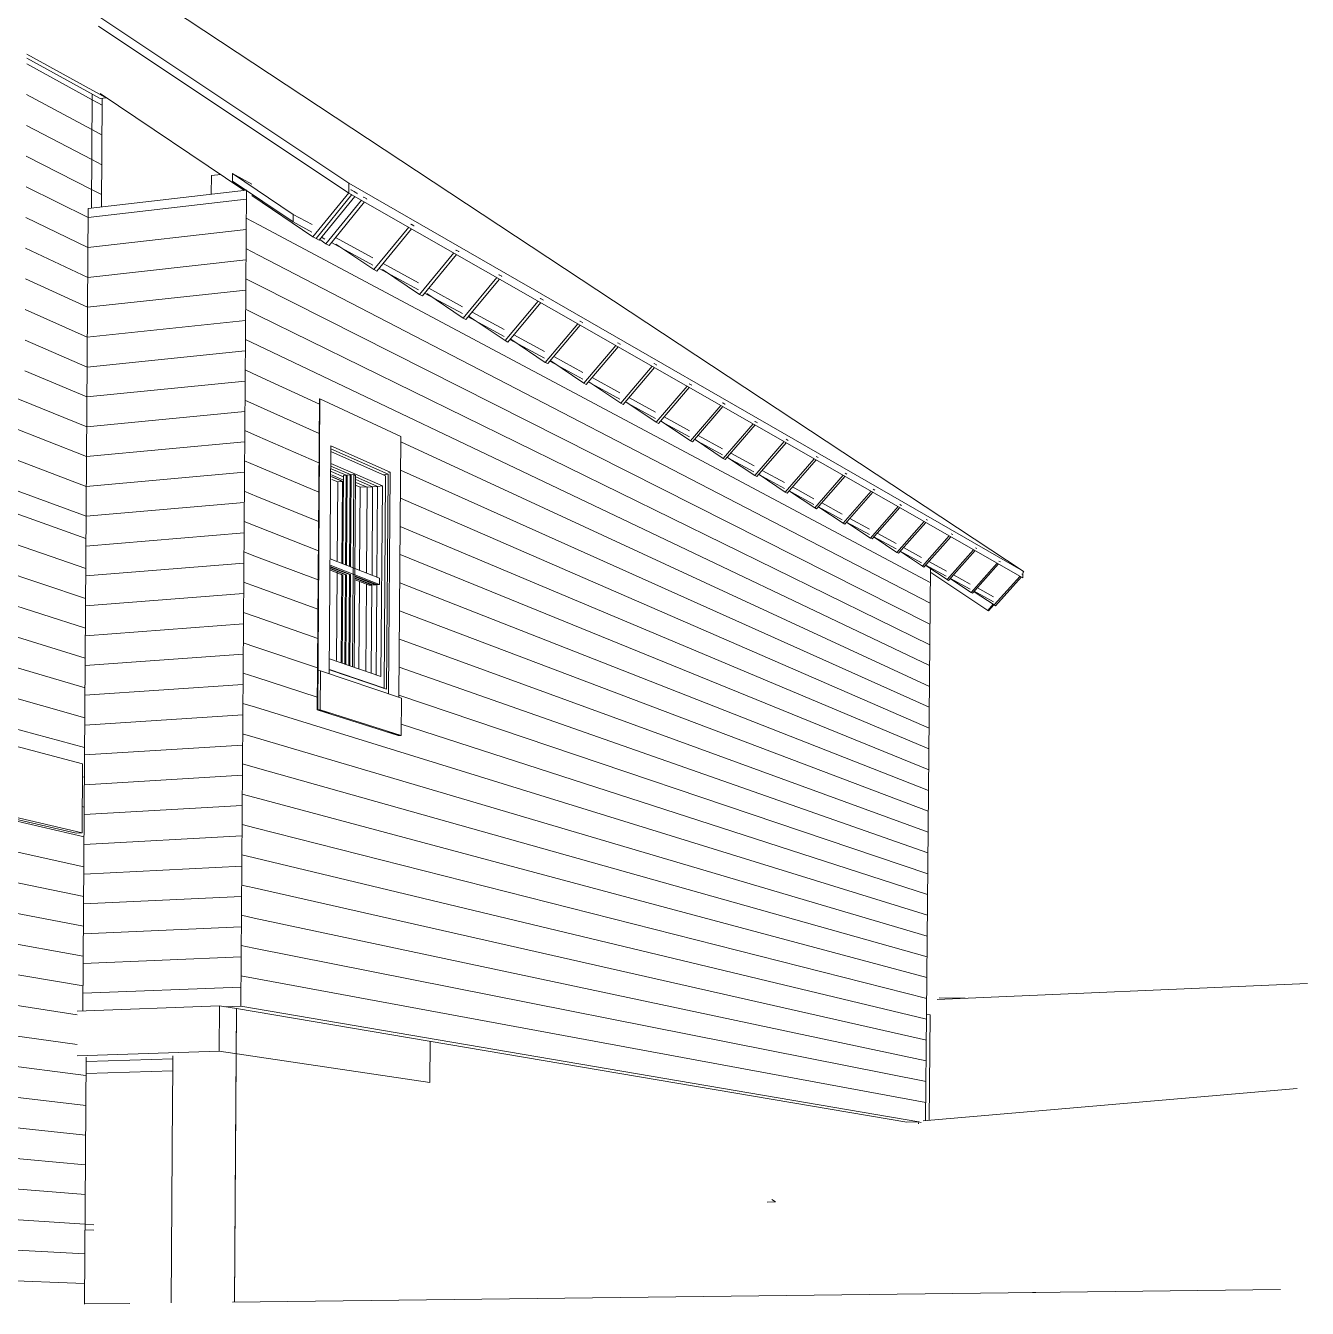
# Model space of a CAD drawing. Header units: inches. Extents: x 205 to 211, y -138 to -29.
# Drawn here: x 210.9031 to 211.1586, y -30.9553 to -30.6995 of the extents above; entities that cross this region are included whole.
import ezdxf

# ---------------------------------------------------------------- set-up
doc = ezdxf.new("R2010")
doc.units = ezdxf.units.IN
doc.header["$MEASUREMENT"] = 0
for name, color, linetype, lineweight in [('A-FLOR', 192, 'Continuous', 13), ('A-GLAZ', 151, 'Continuous', 13), ('A-PART', 2, 'Continuous', 9), ('A-ROOF', 132, 'Continuous', 13), ('A-ROOF-OTLN', 132, 'Continuous', 9), ('A-WALL', 113, 'Continuous', 13), ('A-WALL-PATT', 111, 'Continuous', 13), ('C-BLDG-PADS', 91, 'Continuous', 9), ('C-TOPO', 7, 'Continuous', 9), ('I-WALL', 2, 'Continuous', 13), ('L-SITE-WALL', 31, 'Continuous', 13), ('S-BEAM', 12, 'Continuous', 9), ('S-FNDN', 32, 'Continuous', 13)]:
    doc.layers.add(name, color=color, linetype=linetype, lineweight=lineweight)

# ---------------------------------------------------------------- blocks, each defined once
blk = doc.blocks.new('FP_139-Looking Southeast')
at = {"layer": 'A-WALL-PATT', "lineweight": 9}
for p, q in [((-513.14582, -30.71433), (-513.14382, -30.71542)), ((-513.14586, -30.72028), (-513.14386, -30.72135)), ((-513.1459, -30.72623), (-513.1439, -30.72728)), ((-513.14593, -30.73219), (-513.14394, -30.73321))]:
    blk.add_line(p, q, dxfattribs=at)
blk = doc.blocks.new('FP_140-Looking Southeast')
at = {"layer": 'A-WALL-PATT', "lineweight": 9}
for p, q in [((-513.14664, -30.73781), (-513.11509, -30.73412)), ((-513.14668, -30.74377), (-513.11513, -30.74017)), ((-513.14672, -30.74972), (-513.11517, -30.74623)), ((-513.14676, -30.75568), (-513.11522, -30.75228)), ((-513.1468, -30.76164), (-513.11526, -30.75833)), ((-513.14684, -30.7676), (-513.1153, -30.76438)), ((-513.14687, -30.77355), (-513.11534, -30.77043)), ((-513.14691, -30.7795), (-513.11538, -30.77648)), ((-513.14695, -30.78546), (-513.11542, -30.78253)), ((-513.14699, -30.79141), (-513.11547, -30.78858)), ((-513.14703, -30.79736), (-513.11551, -30.79462)), ((-513.14707, -30.80331), (-513.11555, -30.80067)), ((-513.14711, -30.80926), (-513.11559, -30.80671)), ((-513.14714, -30.81521), (-513.11563, -30.81276)), ((-513.14718, -30.82116), (-513.11567, -30.8188)), ((-513.14722, -30.82711), (-513.11572, -30.82484)), ((-513.14726, -30.83305), (-513.11576, -30.83088)), ((-513.1473, -30.839), (-513.1158, -30.83692)), ((-513.14734, -30.84494), (-513.11584, -30.84296)), ((-513.14738, -30.85088), (-513.11588, -30.849)), ((-513.14741, -30.85683), (-513.11592, -30.85504)), ((-513.14745, -30.86277), (-513.11596, -30.86107)), ((-513.14749, -30.86871), (-513.11601, -30.86711)), ((-513.14753, -30.87465), (-513.11605, -30.87314)), ((-513.14757, -30.88059), (-513.11609, -30.87918)), ((-513.14761, -30.88653), (-513.11613, -30.88521)), ((-513.14764, -30.89246), (-513.11617, -30.89124))]:
    blk.add_line(p, q, dxfattribs=at)
blk = doc.blocks.new('FP_141-Looking Southeast')
at = {"layer": 'A-WALL-PATT', "lineweight": 9}
for p, q in [((-513.11512, -30.7379), (-513.11259, -30.73925)), ((-513.11516, -30.74396), (-513.11263, -30.74527)), ((-513.1152, -30.75001), (-513.11267, -30.75129)), ((-513.11524, -30.75606), (-513.11272, -30.7573)), ((-513.11528, -30.76212), (-513.11276, -30.76332)), ((-513.11533, -30.76817), (-513.1128, -30.76933)), ((-513.11537, -30.77421), (-513.11284, -30.77535)), ((-513.11541, -30.78026), (-513.11288, -30.78136)), ((-513.11545, -30.78631), (-513.11292, -30.78737)), ((-513.11549, -30.79236), (-513.11297, -30.79339)), ((-513.11553, -30.7984), (-513.11301, -30.7994)), ((-513.11558, -30.80445), (-513.11305, -30.80541)), ((-513.11562, -30.81049), (-513.11309, -30.81141)), ((-513.11566, -30.81653), (-513.11313, -30.81742)), ((-513.1157, -30.82258), (-513.11317, -30.82343)), ((-513.11574, -30.82862), (-513.11321, -30.82944)), ((-513.11578, -30.83466), (-513.11326, -30.83544)), ((-513.11582, -30.8407), (-513.1133, -30.84144)), ((-513.11587, -30.84674), (-513.11334, -30.84745)), ((-513.11591, -30.85277), (-513.11338, -30.85345)), ((-513.11595, -30.85881), (-513.11342, -30.85945)), ((-513.11599, -30.86485), (-513.11346, -30.86545)), ((-513.11603, -30.87088), (-513.1135, -30.87145)), ((-513.11607, -30.87691), (-513.11355, -30.87745)), ((-513.11612, -30.88295), (-513.11359, -30.88345)), ((-513.11616, -30.88898), (-513.11363, -30.88945))]:
    blk.add_line(p, q, dxfattribs=at)
blk = doc.blocks.new('FP_158-Looking Southeast')
at = {"layer": 'A-WALL-PATT', "lineweight": 9}
for p, q in [((-513.1872, -30.79388), (-513.1471, -30.80777)), ((-513.17299, -30.79251), (-513.14706, -30.80182)), ((-513.20225, -30.79534), (-513.14713, -30.81372)), ((-513.20397, -30.80145), (-513.14717, -30.81967)), ((-513.18188, -30.81494), (-513.14721, -30.82562)), ((-513.18192, -30.82133), (-513.14725, -30.83156)), ((-513.18196, -30.82771), (-513.14729, -30.83751)), ((-513.182, -30.8341), (-513.14733, -30.84345)), ((-513.18204, -30.84049), (-513.17858, -30.84137)), ((-513.18207, -30.84687), (-513.17862, -30.84771)), ((-513.14775, -30.8493), (-513.14737, -30.8494)), ((-513.18211, -30.85325), (-513.14744, -30.86128)), ((-513.14779, -30.85525), (-513.1474, -30.85534)), ((-513.18215, -30.85964), (-513.14748, -30.86722)), ((-513.18219, -30.86602), (-513.14752, -30.87316)), ((-513.18223, -30.8724), (-513.14756, -30.8791)), ((-513.18175, -30.87887), (-513.1476, -30.88504)), ((-513.20443, -30.88144), (-513.14764, -30.89098)), ((-513.20447, -30.8881), (-513.14879, -30.89674)), ((-513.20451, -30.89475), (-513.14883, -30.90269)), ((-513.20455, -30.90141), (-513.14708, -30.90887)), ((-513.20459, -30.90807), (-513.14712, -30.9148)), ((-513.20463, -30.91472), (-513.14716, -30.92072)), ((-513.20466, -30.92137), (-513.1472, -30.92665)), ((-513.2047, -30.92803), (-513.14723, -30.93257)), ((-513.20474, -30.93468), (-513.14727, -30.93849)), ((-513.20478, -30.94133), (-513.14731, -30.94441)), ((-513.20482, -30.94797), (-513.14735, -30.95033)), ((-513.20486, -30.95462), (-513.18204, -30.95527))]:
    blk.add_line(p, q, dxfattribs=at)
blk = doc.blocks.new('FP_159-Looking Southeast')
at = {"layer": 'A-WALL-PATT', "lineweight": 9}
for p, q in [((-513.11259, -30.73925), (-512.97872, -30.81054)), ((-513.11263, -30.74527), (-512.97875, -30.81469)), ((-513.11267, -30.75129), (-512.97879, -30.81884)), ((-513.11272, -30.7573), (-512.97882, -30.82299)), ((-513.11276, -30.76332), (-512.97886, -30.82714)), ((-513.1128, -30.76933), (-513.10053, -30.77501)), ((-513.11284, -30.77535), (-513.10057, -30.78086)), ((-513.11288, -30.78136), (-513.10061, -30.7867)), ((-513.08428, -30.78253), (-512.9789, -30.83129)), ((-513.11292, -30.78737), (-513.10065, -30.79254)), ((-513.08432, -30.78815), (-512.97893, -30.83544)), ((-513.11297, -30.79339), (-513.10069, -30.79838)), ((-513.08436, -30.79376), (-512.97897, -30.83959)), ((-513.11301, -30.7994), (-513.10073, -30.80422)), ((-513.0844, -30.79938), (-512.979, -30.84374)), ((-513.11305, -30.80541), (-513.10077, -30.81006)), ((-513.08444, -30.80499), (-512.97904, -30.84789)), ((-513.11309, -30.81141), (-513.10082, -30.8159)), ((-513.08448, -30.81061), (-512.97907, -30.85203)), ((-513.11313, -30.81742), (-513.10086, -30.82173)), ((-513.08453, -30.81622), (-512.97911, -30.85618)), ((-513.08457, -30.82183), (-512.97915, -30.86033)), ((-513.11317, -30.82343), (-513.1009, -30.82757)), ((-513.08461, -30.82744), (-512.97918, -30.86448)), ((-513.11321, -30.82944), (-513.10094, -30.83341)), ((-513.08465, -30.83305), (-512.97922, -30.86862)), ((-513.11326, -30.83544), (-512.97929, -30.87691)), ((-513.08421, -30.83882), (-512.97925, -30.87277)), ((-513.1133, -30.84144), (-512.97932, -30.88106)), ((-513.11334, -30.84745), (-512.97936, -30.8852)), ((-513.11338, -30.85345), (-512.9794, -30.88934)), ((-513.11342, -30.85945), (-512.97943, -30.89349)), ((-513.11346, -30.86545), (-512.97947, -30.89763)), ((-513.1135, -30.87145), (-512.9795, -30.90177)), ((-513.11355, -30.87745), (-512.97954, -30.90591)), ((-513.11359, -30.88345), (-512.97957, -30.91006)), ((-513.11363, -30.88945), (-512.97961, -30.9142))]:
    blk.add_line(p, q, dxfattribs=at)
blk = doc.blocks.new('FP_162-Looking Southeast')
at = {"layer": 'A-WALL-PATT', "lineweight": 9}
for p, q in [((-513.18376, -30.66119), (-513.18196, -30.66229)), ((-513.1838, -30.66764), (-513.182, -30.66872)), ((-513.18384, -30.67409), (-513.18205, -30.67514)), ((-513.15867, -30.67656), (-513.14562, -30.68454)), ((-513.15871, -30.68268), (-513.14566, -30.6905)), ((-513.15874, -30.68881), (-513.1457, -30.69646)), ((-513.15886, -30.70718), (-513.14582, -30.71433)), ((-513.1589, -30.7133), (-513.14586, -30.72028)), ((-513.15894, -30.71942), (-513.1459, -30.72623)), ((-513.15898, -30.72554), (-513.14593, -30.73219)), ((-513.15901, -30.73166), (-513.14664, -30.73781)), ((-513.15905, -30.73778), (-513.14668, -30.74377)), ((-513.15909, -30.7439), (-513.14672, -30.74972)), ((-513.15913, -30.75001), (-513.14676, -30.75568)), ((-513.15917, -30.75613), (-513.1468, -30.76164)), ((-513.15921, -30.76224), (-513.14684, -30.7676)), ((-513.15925, -30.76835), (-513.14687, -30.77355)), ((-513.16246, -30.77318), (-513.14691, -30.7795)), ((-513.1625, -30.77933), (-513.14695, -30.78546)), ((-513.16253, -30.78548), (-513.14699, -30.79141))]:
    blk.add_line(p, q, dxfattribs=at)

msp = doc.modelspace()

# ---------------------------------------------------------------- linework, layer by layer
at = {"layer": 'A-FLOR'}
for p, q in [((210.91337, -30.896), (210.9417, -30.89495)), ((210.9417, -30.89495), (210.94164, -30.904)), ((210.9417, -30.89495), (210.9451, -30.89552)), ((210.94164, -30.904), (210.91332, -30.90492)), ((210.98364, -30.91025), (210.94164, -30.904)), ((210.9837, -30.90206), (210.98364, -30.91025))]:
    msp.add_line(p, q, dxfattribs=at)
at = {"layer": 'A-GLAZ', "lineweight": 9}
for p, q in [((210.96174, -30.77391), (210.9613, -30.83595)), ((210.96164, -30.77392), (210.96174, -30.77391)), ((210.97789, -30.78142), (210.96174, -30.77391)), ((210.97751, -30.83343), (210.97789, -30.78142)), ((210.96362, -30.82876), (210.96394, -30.78331)), ((210.96394, -30.78331), (210.97572, -30.78856)), ((210.96394, -30.78393), (210.97534, -30.78899)), ((210.97483, -30.78928), (210.96395, -30.78446)), ((210.96393, -30.78682), (210.9742, -30.7913)), ((210.96796, -30.7891), (210.96395, -30.78736)), ((210.96796, -30.7891), (210.96395, -30.78736)), ((210.96395, -30.78736), (210.96796, -30.7891)), ((210.96397, -30.78787), (210.967, -30.78919)), ((210.96644, -30.78952), (210.964, -30.78846)), ((210.96647, -30.79017), (210.96403, -30.78912)), ((210.97439, -30.78907), (210.97534, -30.78899)), ((210.97453, -30.83161), (210.97483, -30.78928)), ((210.97534, -30.78899), (210.97503, -30.83185)), ((210.97572, -30.78856), (210.9754, -30.83272)), ((210.97543, -30.78859), (210.97572, -30.78856)), ((210.9665, -30.79046), (210.96406, -30.78941)), ((210.96624, -30.79042), (210.96412, -30.78951)), ((210.96412, -30.78951), (210.96624, -30.79042)), ((210.9653, -30.7905), (210.96414, -30.79)), ((210.96519, -30.80625), (210.9653, -30.7905)), ((210.9653, -30.7905), (210.96624, -30.79042)), ((210.96612, -30.80663), (210.96624, -30.79042)), ((210.96624, -30.79042), (210.96612, -30.80663)), ((210.96624, -30.79042), (210.96646, -30.7904)), ((210.97321, -30.79139), (210.96888, -30.7895)), ((210.97321, -30.79139), (210.96888, -30.7895)), ((210.96888, -30.7895), (210.97321, -30.79139)), ((210.9689, -30.79001), (210.97226, -30.79147)), ((210.97117, -30.79157), (210.96892, -30.79059)), ((210.96975, -30.79158), (210.96895, -30.79124)), ((210.96963, -30.80807), (210.96975, -30.79158)), ((210.97097, -30.79148), (210.96975, -30.79158)), ((210.97104, -30.80865), (210.97117, -30.79157)), ((210.97117, -30.79157), (210.97321, -30.79139)), ((210.97226, -30.79147), (210.97213, -30.80909)), ((210.97321, -30.79139), (210.97226, -30.79147)), ((210.97308, -30.80948), (210.97321, -30.79139)), ((210.97308, -30.80948), (210.97321, -30.79139)), ((210.97321, -30.79139), (210.97308, -30.80948)), ((210.97321, -30.79139), (210.9742, -30.7913)), ((210.9742, -30.7913), (210.97392, -30.82928)), ((210.96504, -30.82609), (210.96517, -30.80853)), ((210.96598, -30.82642), (210.96611, -30.80891)), ((210.96611, -30.80891), (210.96598, -30.82642)), ((210.96949, -30.82769), (210.96961, -30.81033)), ((210.9709, -30.82819), (210.97103, -30.8109)), ((210.97212, -30.81106), (210.97199, -30.82859)), ((210.97294, -30.82892), (210.97307, -30.81099)), ((210.97294, -30.82892), (210.97307, -30.81099)), ((210.97307, -30.81099), (210.97294, -30.82892)), ((210.97392, -30.82928), (210.96366, -30.82575)), ((210.96184, -30.82817), (210.96126, -30.82811)), ((210.96179, -30.83592), (210.96184, -30.82817)), ((210.96184, -30.82817), (210.97798, -30.8336)), ((210.97503, -30.83185), (210.96363, -30.82799)), ((210.96364, -30.82792), (210.97453, -30.83161)), ((210.97453, -30.83161), (210.97437, -30.83162)), ((210.97798, -30.8336), (210.97793, -30.84105)), ((210.9612, -30.83596), (210.96179, -30.83592)), ((210.9613, -30.83595), (210.9612, -30.83596)), ((210.9613, -30.83595), (210.96356, -30.83667)), ((210.97793, -30.84105), (210.96179, -30.83592)), ((210.96356, -30.83667), (210.96347, -30.83668)), ((210.97525, -30.84042), (210.97534, -30.84041)), ((210.97534, -30.84041), (210.97745, -30.84108)), ((210.97793, -30.84105), (210.97736, -30.84109)), ((210.97736, -30.84109), (210.97745, -30.84108))]:
    msp.add_line(p, q, dxfattribs=at)
at = {"layer": 'A-GLAZ'}
for p, q in [((210.9663, -30.8068), (210.96643, -30.78924)), ((210.96643, -30.78924), (210.967, -30.78919)), ((210.967, -30.78919), (210.96687, -30.80703)), ((210.9672, -30.78927), (210.967, -30.78919)), ((210.96707, -30.80711), (210.96719, -30.78917)), ((210.96719, -30.78917), (210.96777, -30.78912)), ((210.96777, -30.78912), (210.96764, -30.80735)), ((210.96796, -30.7892), (210.96777, -30.78912)), ((210.96783, -30.80742), (210.96796, -30.7891)), ((210.96796, -30.7891), (210.96853, -30.78905)), ((210.96853, -30.78905), (210.96826, -30.82733)), ((210.96887, -30.7892), (210.96853, -30.78905)), ((210.96859, -30.82744), (210.96887, -30.7892)), ((210.9638, -30.80713), (210.97364, -30.81095)), ((210.97364, -30.80971), (210.96381, -30.80586)), ((210.96782, -30.80895), (210.96381, -30.8074)), ((210.96382, -30.80749), (210.96782, -30.80905)), ((210.96705, -30.80902), (210.96383, -30.80777)), ((210.96383, -30.80786), (210.96706, -30.80911)), ((210.96629, -30.80908), (210.96384, -30.80813)), ((210.96616, -30.82657), (210.96629, -30.80908)), ((210.96686, -30.80894), (210.96673, -30.82678)), ((210.96692, -30.82685), (210.96705, -30.80902)), ((210.96763, -30.80888), (210.9675, -30.82705)), ((210.96769, -30.82712), (210.96782, -30.80895)), ((210.97307, -30.81099), (210.96874, -30.80931)), ((210.96874, -30.8094), (210.97288, -30.811)), ((210.97231, -30.81105), (210.96875, -30.80967)), ((210.97364, -30.81095), (210.97364, -30.80971)), ((210.96876, -30.80976), (210.97212, -30.81106)), ((210.97155, -30.81111), (210.96877, -30.81003)), ((210.97212, -30.81106), (210.97155, -30.81111)), ((210.97212, -30.81106), (210.97212, -30.81097)), ((210.97288, -30.811), (210.97231, -30.81105)), ((210.97288, -30.811), (210.97288, -30.81091)), ((210.97364, -30.81095), (210.97307, -30.81099))]:
    msp.add_line(p, q, dxfattribs=at)
at = {"layer": 'A-PART'}
for p, q in [((210.9451, -30.89552), (210.94498, -30.91349)), ((211.07878, -30.91816), (210.9451, -30.89552)), ((210.93241, -30.90789), (210.93243, -30.90491)), ((210.93237, -30.91384), (210.93241, -30.90789)), ((210.9321, -30.9542), (210.93237, -30.91384)), ((210.94498, -30.91349), (210.9447, -30.95402))]:
    msp.add_line(p, q, dxfattribs=at)
at = {"layer": 'A-ROOF'}
for p, q in [((211.10193, -30.8083), (210.92408, -30.69088)), ((210.91646, -30.69693), (210.96752, -30.73093)), ((210.9675, -30.73291), (210.9176, -30.69964)), ((210.96752, -30.73093), (210.9675, -30.73291)), ((211.10192, -30.80964), (210.9675, -30.73291)), ((210.96752, -30.73093), (211.10193, -30.8083)), ((211.10192, -30.80904), (211.10193, -30.8083)), ((211.10192, -30.80964), (211.10192, -30.8091))]:
    msp.add_line(p, q, dxfattribs=at)
at = {"layer": 'A-ROOF-OTLN'}
for p, q in [((210.94431, -30.73052), (210.94433, -30.72903)), ((210.94815, -30.73113), (210.94433, -30.72903)), ((210.94433, -30.72903), (210.95643, -30.73717)), ((210.95642, -30.73866), (210.94431, -30.73052)), ((210.95642, -30.73866), (210.95643, -30.73717)), ((210.95643, -30.73717), (210.96017, -30.73921)), ((210.96016, -30.74069), (210.95642, -30.73866)), ((210.96274, -30.7421), (210.96207, -30.74173)), ((210.97229, -30.74728), (210.96403, -30.74279)), ((210.96487, -30.74178), (210.9723, -30.74584)), ((210.98142, -30.75223), (210.97354, -30.74795)), ((210.97436, -30.74696), (210.98143, -30.75082)), ((210.99014, -30.75696), (210.98262, -30.75288)), ((210.98343, -30.75191), (210.99015, -30.75558)), ((210.9985, -30.76149), (210.99131, -30.75759)), ((210.99211, -30.75665), (210.99851, -30.76014)), ((211.0065, -30.76583), (210.99963, -30.76211)), ((211.00042, -30.76119), (211.00651, -30.76451)), ((211.00838, -30.76553), (211.01419, -30.7687)), ((211.01418, -30.77), (211.00761, -30.76643)), ((211.02155, -30.77399), (211.01525, -30.77058)), ((211.01601, -30.7697), (211.02156, -30.77273)), ((211.02334, -30.7737), (211.02864, -30.77659)), ((211.02863, -30.77784), (211.02259, -30.77456)), ((211.03544, -30.78153), (211.02965, -30.77839)), ((211.03038, -30.77755), (211.03545, -30.78031)), ((211.03715, -30.78124), (211.042, -30.78389)), ((211.04199, -30.78508), (211.03643, -30.78207)), ((211.04829, -30.7885), (211.04295, -30.78561)), ((211.04367, -30.7848), (211.0483, -30.78733)), ((211.05437, -30.7918), (211.04924, -30.78902)), ((211.04994, -30.78822), (211.05438, -30.79065)), ((211.05598, -30.79152), (211.06024, -30.79385)), ((211.06023, -30.79498), (211.05529, -30.7923)), ((211.06588, -30.79804), (211.06113, -30.79547)), ((211.06181, -30.79471), (211.06589, -30.79693)), ((211.07134, -30.80101), (211.06676, -30.79852)), ((211.06743, -30.79778), (211.07135, -30.79991)), ((211.07662, -30.80387), (211.0722, -30.80147)), ((211.07286, -30.80074), (211.07662, -30.80279)), ((211.08171, -30.80663), (211.07746, -30.80432)), ((211.07811, -30.8036), (211.08172, -30.80558)), ((211.08664, -30.80931), (211.08254, -30.80708)), ((211.08318, -30.80637), (211.08665, -30.80827)), ((211.08357, -30.80856), (211.09492, -30.81611)), ((211.09141, -30.81189), (211.08745, -30.80974)), ((211.08808, -30.80905), (211.09142, -30.81087)), ((211.10207, -30.80838), (211.10193, -30.8083)), ((211.10193, -30.80853), (211.10207, -30.80838)), ((211.09283, -30.81164), (211.09604, -30.81339)), ((211.09603, -30.8144), (211.0922, -30.81232)), ((211.096, -30.81491), (211.09492, -30.81611)), ((211.09492, -30.81611), (211.09507, -30.81619)), ((211.09507, -30.81619), (211.09613, -30.815))]:
    msp.add_line(p, q, dxfattribs=at)
at = {"layer": 'A-WALL'}
for p, q in [((210.90329, -30.7052), (210.91912, -30.71395)), ((210.91796, -30.71409), (210.90331, -30.70603)), ((210.91796, -30.71409), (210.91912, -30.71395)), ((210.91912, -30.71395), (210.91912, -30.71384)), ((210.94009, -30.73312), (210.94012, -30.72945)), ((210.94012, -30.72945), (210.942, -30.72923)), ((210.94708, -30.73232), (210.91553, -30.73603)), ((210.94596, -30.89501), (210.94708, -30.73232)), ((210.94708, -30.73232), (210.94715, -30.73235)), ((210.91449, -30.89595), (210.91553, -30.73603)), ((210.9612, -30.83596), (210.96164, -30.77392)), ((210.91513, -30.79736), (210.89614, -30.79036)), ((211.0827, -30.89659), (211.08347, -30.80761)), ((210.97736, -30.84109), (210.9612, -30.83596)), ((210.91441, -30.84669), (210.88482, -30.83891)), ((210.91432, -30.86048), (210.91441, -30.84669)), ((210.91315, -30.86055), (210.8835, -30.85366)), ((210.88473, -30.85358), (210.91432, -30.86048)), ((210.91315, -30.86055), (210.91432, -30.86048)), ((210.94277, -30.89513), (210.94596, -30.89501)), ((210.94596, -30.89501), (211.08113, -30.9181)), ((210.91479, -30.95444), (210.91511, -30.90517))]:
    msp.add_line(p, q, dxfattribs=at)
at = {"layer": 'C-BLDG-PADS'}
msp.add_line((210.91521, -30.90606), (210.9325, -30.90551), dxfattribs=at)
at = {"layer": 'C-TOPO'}
for p, q in [((211.08484, -30.89371), (211.15862, -30.89051)), ((211.09039, -30.89343), (211.08524, -30.89337)), ((211.08201, -30.91791), (211.15656, -30.91144)), ((211.05256, -30.93404), (211.05091, -30.93409)), ((211.05186, -30.93356), (211.05256, -30.93404)), ((210.94434, -30.95403), (211.1045, -30.95209)), ((211.10384, -30.95209), (211.15329, -30.95154)), ((210.91482, -30.95439), (210.92386, -30.95428))]:
    msp.add_line(p, q, dxfattribs=at)
at = {"layer": 'I-WALL'}
for p, q in [((210.9162, -30.73595), (210.91635, -30.71321)), ((210.91835, -30.71404), (210.91821, -30.73569)), ((210.91666, -30.93971), (210.91488, -30.9396)), ((210.91489, -30.93849), (210.91667, -30.93861))]:
    msp.add_line(p, q, dxfattribs=at)
at = {"layer": 'L-SITE-WALL'}
for p, q in [((211.0827, -30.89659), (211.08252, -30.91786)), ((211.08342, -30.89677), (211.0827, -30.89659)), ((211.08342, -30.89677), (211.08324, -30.9178)), ((211.08113, -30.9181), (211.07878, -30.91816)), ((211.08112, -30.91847), (211.08113, -30.9181)), ((211.08163, -30.91819), (211.08113, -30.9181))]:
    msp.add_line(p, q, dxfattribs=at)
at = {"layer": 'S-BEAM'}
for p, q in [((210.9466, -30.73236), (210.91796, -30.71309)), ((210.96748, -30.73288), (210.96036, -30.74163)), ((210.96796, -30.73229), (210.96791, -30.73235)), ((210.96792, -30.73226), (210.96796, -30.73229)), ((210.96857, -30.73264), (210.96796, -30.73229)), ((210.96852, -30.73261), (210.96857, -30.73264)), ((210.96857, -30.73264), (210.96852, -30.73261)), ((210.96857, -30.73264), (210.96852, -30.7327)), ((210.96852, -30.7327), (210.96857, -30.73264)), ((210.96918, -30.73299), (210.96857, -30.73264)), ((210.96918, -30.73299), (210.96913, -30.73295)), ((210.96913, -30.73305), (210.96918, -30.73299)), ((210.96036, -30.74163), (210.94814, -30.7334)), ((210.96809, -30.73323), (210.96098, -30.74196)), ((210.96098, -30.74196), (210.96809, -30.73323)), ((210.96159, -30.7423), (210.96869, -30.73358)), ((210.97003, -30.73434), (210.96295, -30.74303)), ((210.96356, -30.74336), (210.97063, -30.73469)), ((210.97046, -30.73372), (210.97051, -30.73375)), ((210.97051, -30.73375), (210.97046, -30.73381)), ((210.97111, -30.73409), (210.97051, -30.73375)), ((210.97111, -30.73409), (210.97106, -30.73406)), ((210.97106, -30.73415), (210.97111, -30.73409)), ((210.97944, -30.73972), (210.97249, -30.74819)), ((210.97307, -30.7485), (210.98002, -30.74005)), ((210.97992, -30.73914), (210.97987, -30.7392)), ((210.98049, -30.73947), (210.97992, -30.73914)), ((210.98044, -30.73953), (210.98049, -30.73947)), ((210.96036, -30.74163), (210.96098, -30.74196)), ((210.96098, -30.74196), (210.96159, -30.7423)), ((210.96295, -30.74303), (210.9617, -30.74219)), ((210.96295, -30.74303), (210.96356, -30.74336)), ((210.97249, -30.74819), (210.96493, -30.7431)), ((210.98844, -30.74485), (210.98161, -30.75311)), ((210.98217, -30.75342), (210.98899, -30.74517)), ((210.98891, -30.74429), (210.98886, -30.74435)), ((210.98945, -30.7446), (210.98891, -30.74429)), ((210.98941, -30.74466), (210.98945, -30.7446)), ((210.97249, -30.74819), (210.97307, -30.7485)), ((210.98161, -30.75311), (210.97419, -30.74813)), ((210.99704, -30.74976), (210.99033, -30.75783)), ((210.99087, -30.75812), (210.99757, -30.75006)), ((210.9975, -30.74921), (210.99745, -30.74927)), ((210.99802, -30.74951), (210.9975, -30.74921)), ((210.99798, -30.74957), (210.99802, -30.74951)), ((210.98161, -30.75311), (210.98217, -30.75342)), ((210.99033, -30.75783), (210.98304, -30.75293)), ((211.00528, -30.75446), (210.99868, -30.76234)), ((210.99919, -30.76262), (211.00578, -30.75475)), ((211.00573, -30.75393), (211.00568, -30.75398)), ((211.00623, -30.75421), (211.00573, -30.75393)), ((211.00618, -30.75427), (211.00623, -30.75421)), ((210.99033, -30.75783), (210.99087, -30.75812)), ((210.99868, -30.76234), (210.99152, -30.75754)), ((211.01361, -30.75844), (211.01356, -30.75849)), ((211.01409, -30.75872), (211.01361, -30.75844)), ((211.01316, -30.75897), (211.00668, -30.76667)), ((211.00717, -30.76693), (211.01365, -30.75924)), ((211.01404, -30.75877), (211.01409, -30.75872)), ((210.99868, -30.76234), (210.99919, -30.76262)), ((211.00668, -30.76667), (210.9998, -30.76205)), ((211.02073, -30.76329), (211.01436, -30.77082)), ((211.01483, -30.77107), (211.02119, -30.76355)), ((211.02116, -30.76277), (211.02112, -30.76282)), ((211.02163, -30.76304), (211.02116, -30.76277)), ((211.02158, -30.76309), (211.02163, -30.76304)), ((211.00668, -30.76667), (211.00717, -30.76693)), ((211.01436, -30.77082), (211.00776, -30.76639)), ((211.02799, -30.76743), (211.02173, -30.7748)), ((211.02218, -30.77504), (211.02844, -30.76769)), ((211.02842, -30.76693), (211.02838, -30.76698)), ((211.02886, -30.76718), (211.02842, -30.76693)), ((211.02882, -30.76723), (211.02886, -30.76718)), ((211.01436, -30.77082), (211.01483, -30.77107)), ((211.02173, -30.7748), (211.01539, -30.77056)), ((211.03539, -30.77092), (211.03534, -30.77097)), ((211.03581, -30.77117), (211.03539, -30.77092)), ((211.03577, -30.77122), (211.03581, -30.77117)), ((211.03497, -30.77141), (211.0288, -30.77862)), ((211.02924, -30.77886), (211.03539, -30.77166)), ((211.02173, -30.7748), (211.02218, -30.77504)), ((211.0288, -30.77862), (211.02272, -30.77455)), ((211.04167, -30.77524), (211.03561, -30.7823)), ((211.03602, -30.78253), (211.04208, -30.77548)), ((211.04209, -30.77476), (211.04204, -30.77481)), ((211.0425, -30.77499), (211.04209, -30.77476)), ((211.04245, -30.77504), (211.0425, -30.77499)), ((211.0288, -30.77862), (211.02924, -30.77886)), ((211.03561, -30.7823), (211.02976, -30.77839)), ((211.04812, -30.77892), (211.04215, -30.78584)), ((211.04853, -30.77845), (211.04849, -30.7785)), ((211.04892, -30.77868), (211.04853, -30.77845)), ((211.04888, -30.77873), (211.04892, -30.77868)), ((211.04256, -30.78606), (211.04852, -30.77915)), ((211.03561, -30.7823), (211.03602, -30.78253)), ((211.04215, -30.78584), (211.03653, -30.78208)), ((211.05433, -30.78247), (211.04846, -30.78925)), ((211.04885, -30.78945), (211.05471, -30.78269)), ((211.05512, -30.78223), (211.05473, -30.78201)), ((211.04215, -30.78584), (211.04256, -30.78606)), ((211.04846, -30.78925), (211.04304, -30.78563)), ((211.06032, -30.78589), (211.05453, -30.79253)), ((211.05491, -30.79273), (211.06069, -30.7861)), ((211.06108, -30.78564), (211.06071, -30.78543)), ((211.04846, -30.78925), (211.04885, -30.78945)), ((211.05453, -30.79253), (211.04931, -30.78905)), ((211.06609, -30.78918), (211.06039, -30.7957)), ((211.06683, -30.78894), (211.06648, -30.78874)), ((211.06075, -30.79589), (211.06644, -30.78938)), ((211.05453, -30.79253), (211.05491, -30.79273)), ((211.06039, -30.7957), (211.05536, -30.79234)), ((211.07165, -30.79236), (211.06604, -30.79875)), ((211.06639, -30.79894), (211.072, -30.79255)), ((211.07238, -30.79212), (211.07204, -30.79192)), ((211.06039, -30.7957), (211.06075, -30.79589)), ((211.06604, -30.79875), (211.06119, -30.79551)), ((211.07703, -30.79543), (211.0715, -30.8017)), ((211.07183, -30.80188), (211.07736, -30.79561)), ((211.07773, -30.79519), (211.0774, -30.795)), ((211.06604, -30.79875), (211.06639, -30.79894)), ((211.0715, -30.8017), (211.06681, -30.79858)), ((211.08222, -30.79839), (211.07677, -30.80455)), ((211.07709, -30.80472), (211.08254, -30.79857)), ((211.08291, -30.79815), (211.08259, -30.79797)), ((211.0715, -30.8017), (211.07183, -30.80188)), ((211.07677, -30.80455), (211.07224, -30.80153)), ((211.08723, -30.80125), (211.08186, -30.8073)), ((211.08218, -30.80747), (211.08754, -30.80143)), ((211.08791, -30.80102), (211.0876, -30.80084)), ((211.07677, -30.80455), (211.07709, -30.80472)), ((211.08186, -30.8073), (211.07749, -30.80439)), ((211.09209, -30.80402), (211.08679, -30.80996)), ((211.0871, -30.81013), (211.09238, -30.80419)), ((211.09274, -30.80379), (211.09245, -30.80362)), ((211.08679, -30.80996), (211.08256, -30.80715)), ((211.09678, -30.8067), (211.09156, -30.81254)), ((211.09185, -30.8127), (211.09707, -30.80687)), ((211.09742, -30.80647), (211.09714, -30.8063)), ((211.08186, -30.8073), (211.08218, -30.80747)), ((211.10133, -30.8093), (211.09618, -30.81504)), ((211.09646, -30.81519), (211.1016, -30.80946)), ((211.10196, -30.80906), (211.10168, -30.8089)), ((211.08679, -30.80996), (211.0871, -30.81013)), ((211.09156, -30.81254), (211.08747, -30.80982)), ((211.09156, -30.81254), (211.09185, -30.8127)), ((211.09618, -30.81504), (211.09221, -30.8124)), ((211.09618, -30.81504), (211.09646, -30.81519))]:
    msp.add_line(p, q, dxfattribs=at)
at = {"layer": 'S-FNDN'}
for p, q in [((210.9451, -30.89552), (210.9447, -30.95402)), ((211.07878, -30.91816), (210.9451, -30.89552)), ((210.93241, -30.90789), (210.93243, -30.90491)), ((210.93241, -30.90789), (210.91512, -30.90842))]:
    msp.add_line(p, q, dxfattribs=at)

# ---------------------------------------------------------------- block references
at = {"layer": 'A-WALL', "lineweight": 9}
for name in ['FP_162-Looking Southeast', 'FP_140-Looking Southeast', 'FP_141-Looking Southeast', 'FP_159-Looking Southeast', 'FP_158-Looking Southeast']:
    msp.add_blockref(name, (724.06216, 0), dxfattribs=at)
at = {"layer": 'I-WALL', "lineweight": 9}
msp.add_blockref('FP_139-Looking Southeast', (724.06216, 0), dxfattribs=at)

doc.saveas('drawing.dxf')
